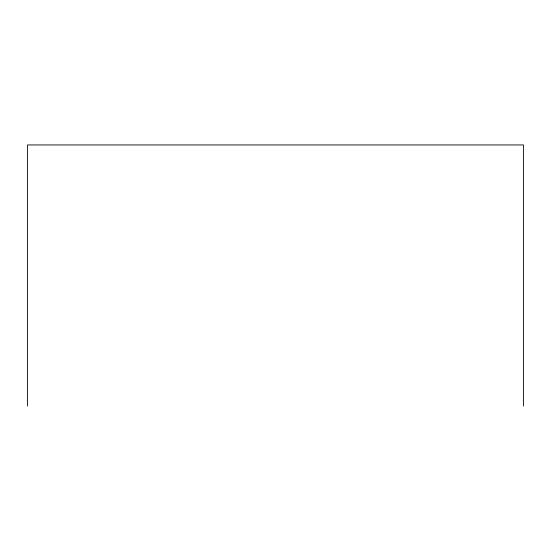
<?xml version="1.0" encoding="UTF-8"?>
<svg xmlns="http://www.w3.org/2000/svg" width="551" height="551" viewBox="0 0 551 551"><rect width="100%" height="100%" fill="white"/><g stroke="black" fill="none" stroke-linecap="round" stroke-linejoin="round"><path stroke-width="0.83" d="M523.45 406.053L523.45 144.947L27.55 144.947L27.55 406.053"/></g></svg>
